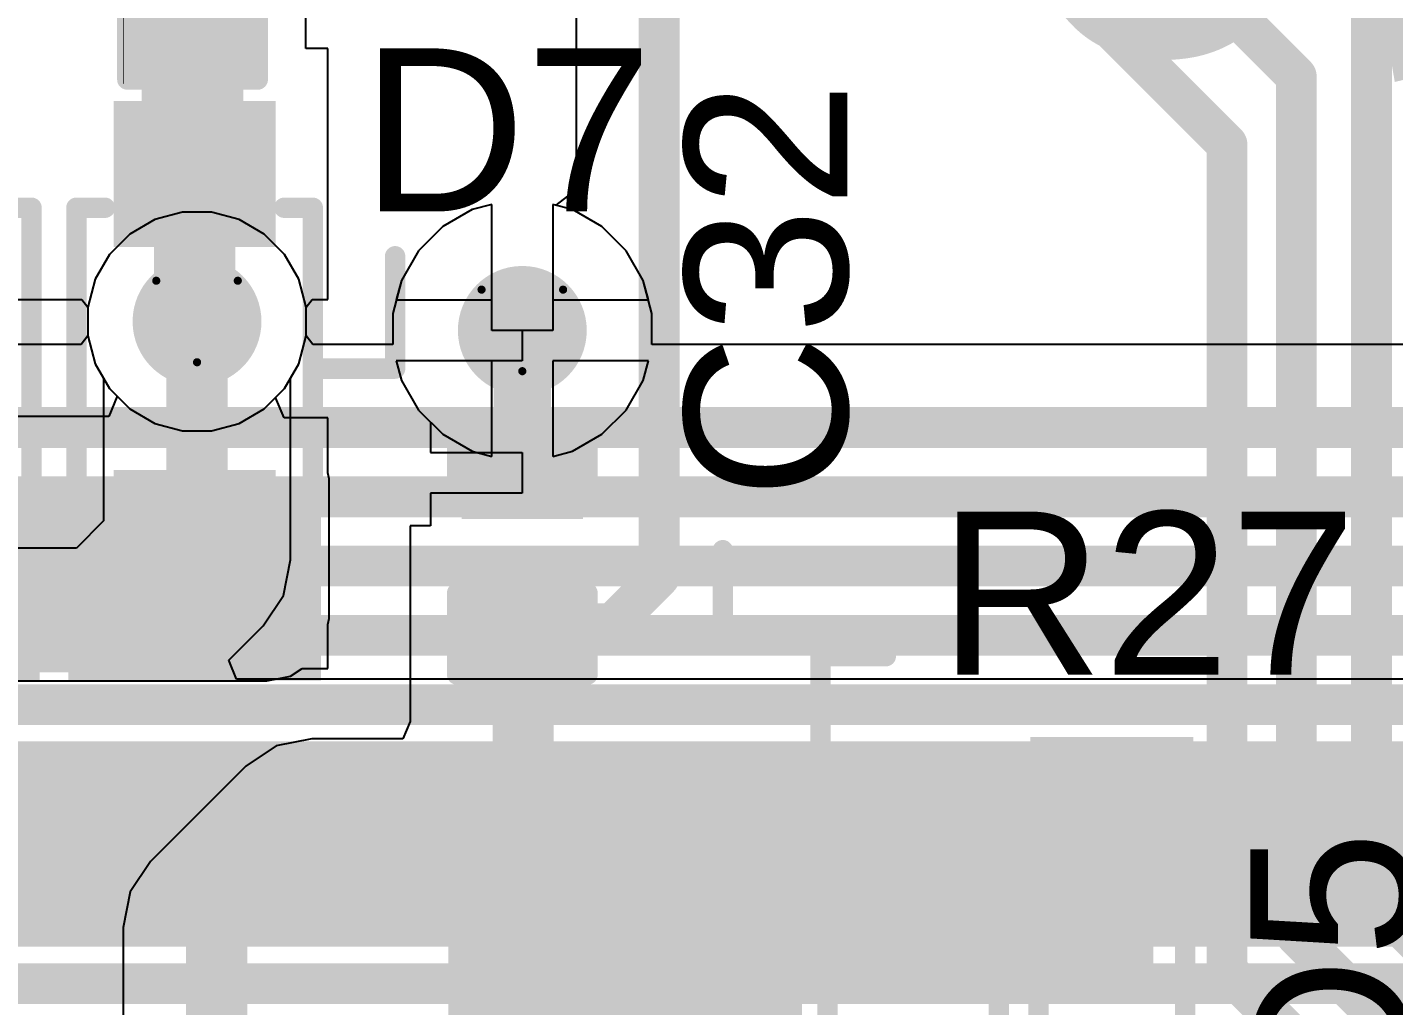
# Model space of a CAD drawing. Header units: inches. Extents: x -21 to 276, y -5 to 220.
# Drawn here: x 42.23 to 50.75, y 46.56 to 52.66 of the extents above; entities that cross this region are included whole.
import ezdxf

# ---------------------------------------------------------------- set-up
doc = ezdxf.new("R2010")
doc.units = ezdxf.units.IN
for name, color, linetype in [('Bottom Layer', 5, 'Continuous'), ('Bottom Solder', 6, 'Continuous'), ('Drill Drawing', 1, 'Continuous'), ('Ground', 16, 'Continuous'), ('Power + Signal', 76, 'Continuous'), ('Top Layer', 1, 'Continuous'), ('Top Overlay', 2, 'Continuous'), ('Top Paste', 8, 'Continuous'), ('Top Solder', 216, 'Continuous'), ('Via Holes', 16, 'Continuous')]:
    doc.layers.add(name, color=color, linetype=linetype)
doc.styles.add('Arial', font='', dxfattribs={"height": 0.2})
doc.styles.add('Arial_Bold', font='', dxfattribs={"height": 0.2})
doc.styles.get('Arial').set_extended_font_data('Arial')
doc.styles.get('Arial_Bold').set_extended_font_data('Arial', bold=True)

# ---------------------------------------------------------------- blocks, each defined once
blk = doc.blocks.new('SSOP_20_208____1')
at = {"layer": 'Top Layer'}
for points in [[(2.491, 3.135), (4.491, 3.135), (4.491, 2.715), (2.491, 2.715)], [(2.491, 2.485), (4.491, 2.485), (4.491, 2.065), (2.491, 2.065)]]:
    blk.add_hatch(color=1, dxfattribs=at).paths.add_polyline_path(points)
at = {"layer": 'Top Paste'}
for points in [[(2.491, 3.135), (4.491, 3.135), (4.491, 2.715), (2.491, 2.715)], [(2.491, 2.485), (4.491, 2.485), (4.491, 2.065), (2.491, 2.065)]]:
    blk.add_hatch(color=8, dxfattribs=at).paths.add_polyline_path(points)
at = {"layer": 'Top Solder'}
for points in [[(2.3894, 3.2366), (4.5926, 3.2366), (4.5926, 2.6134), (2.3894, 2.6134)], [(2.3894, 2.5866), (4.5926, 2.5866), (4.5926, 1.9634), (2.3894, 1.9634)], [(2.3894, 1.9366), (4.5926, 1.9366), (4.5926, 1.3134), (2.3894, 1.3134)]]:
    blk.add_hatch(color=216, dxfattribs=at).paths.add_polyline_path(points)
at = {"layer": 'Top Overlay'}
blk.add_lwpolyline([(-2.54, 3.683, 0.127, 0.127, 0), (2.5654, 3.683, 0.127, 0.127, 0)], format="xyseb", dxfattribs=at)
blk.add_lwpolyline([(2.5337, 3.683, 0.0635, 0.0635, 1), (2.5972, 3.683, 0.0635, 0.0635, 1)], format="xyseb", close=True, dxfattribs=at)
blk = doc.blocks.new('R___0402_103')
at = {"layer": 'Top Layer'}
for points in [[(-0.6985, -0.3175), (-0.6985, 0.3175), (-0.2413, 0.3175), (-0.2413, -0.3175)], [(0.2413, -0.3175), (0.2413, 0.3175), (0.6985, 0.3175), (0.6985, -0.3175)]]:
    blk.add_hatch(color=1, dxfattribs=at).paths.add_polyline_path(points)
at = {"layer": 'Top Paste'}
for points in [[(-0.6985, -0.3175), (-0.6985, 0.3175), (-0.2413, 0.3175), (-0.2413, -0.3175)], [(0.2413, -0.3175), (0.2413, 0.3175), (0.6985, 0.3175), (0.6985, -0.3175)]]:
    blk.add_hatch(color=8, dxfattribs=at).paths.add_polyline_path(points)
at = {"layer": 'Top Solder'}
for points in [[(-0.7535, -0.3725), (-0.7535, 0.3725), (-0.1863, 0.3725), (-0.1863, -0.3725)], [(0.1863, -0.3725), (0.1863, 0.3725), (0.7535, 0.3725), (0.7535, -0.3725)]]:
    blk.add_hatch(color=216, dxfattribs=at).paths.add_polyline_path(points)
at = {"layer": 'Top Overlay'}
for points in [[(-0.7874, -0.4064, 0.127, 0.127, 0), (-0.7874, 0.4064, 0.127, 0.127, 0)], [(0.7874, 0.4064, 0.127, 0.127, 0), (-0.7874, 0.4064, 0.127, 0.127, 0)], [(0.7874, -0.4064, 0.127, 0.127, 0), (0.7874, 0.4064, 0.127, 0.127, 0)], [(0.7874, -0.4064, 0.127, 0.127, 0), (-0.7874, -0.4064, 0.127, 0.127, 0)], [(0.8128, -0.4318, 0.00323, 0.00323, 0), (-0.8128, -0.4318, 0.00323, 0.00323, 0)]]:
    blk.add_lwpolyline(points, format="xyseb", dxfattribs=at)
for points in [[(-0.8191, 0.4064, 0.0635, 0.0635, 1), (-0.7556, 0.4064, 0.0635, 0.0635, 1)], [(-0.8191, 0.4064, 0.0635, 0.0635, 1), (-0.7556, 0.4064, 0.0635, 0.0635, 1)], [(0.7556, 0.4064, 0.0635, 0.0635, 1), (0.8191, 0.4064, 0.0635, 0.0635, 1)], [(0.7556, 0.4064, 0.0635, 0.0635, 1), (0.8191, 0.4064, 0.0635, 0.0635, 1)], [(-0.8191, -0.4064, 0.0635, 0.0635, 1), (-0.7556, -0.4064, 0.0635, 0.0635, 1)], [(-0.8191, -0.4064, 0.0635, 0.0635, 1), (-0.7556, -0.4064, 0.0635, 0.0635, 1)], [(0.7556, -0.4064, 0.0635, 0.0635, 1), (0.8191, -0.4064, 0.0635, 0.0635, 1)], [(0.7556, -0.4064, 0.0635, 0.0635, 1), (0.8191, -0.4064, 0.0635, 0.0635, 1)], [(-0.8136, -0.4318, 0.00161, 0.00161, 1), (-0.812, -0.4318, 0.00161, 0.00161, 1)], [(0.812, -0.4318, 0.00161, 0.00161, 1), (0.8136, -0.4318, 0.00161, 0.00161, 1)]]:
    blk.add_lwpolyline(points, format="xyseb", close=True, dxfattribs=at)
blk = doc.blocks.new('R___0603_108')
at = {"layer": 'Top Layer'}
for points in [[(-0.381, 0.4445), (-0.381, -0.4445), (-1.143, -0.4445), (-1.143, 0.4445)], [(1.143, 0.4445), (1.143, -0.4445), (0.381, -0.4445), (0.381, 0.4445)]]:
    blk.add_hatch(color=1, dxfattribs=at).paths.add_polyline_path(points)
at = {"layer": 'Top Paste'}
for points in [[(-0.381, 0.4445), (-0.381, -0.4445), (-1.143, -0.4445), (-1.143, 0.4445)], [(1.143, 0.4445), (1.143, -0.4445), (0.381, -0.4445), (0.381, 0.4445)]]:
    blk.add_hatch(color=8, dxfattribs=at).paths.add_polyline_path(points)
at = {"layer": 'Top Solder'}
for points in [[(-0.2794, 0.5461), (-0.2794, -0.5461), (-1.2446, -0.5461), (-1.2446, 0.5461)], [(1.2446, 0.5461), (1.2446, -0.5461), (0.2794, -0.5461), (0.2794, 0.5461)]]:
    blk.add_hatch(color=216, dxfattribs=at).paths.add_polyline_path(points)
at = {"layer": 'Top Overlay'}
for points in [[(-1.2192, 0.5334, 0.127, 0.127, 0), (1.2192, 0.5334, 0.127, 0.127, 0)], [(-1.2192, 0.5334, 0.127, 0.127, 0), (-1.2192, -0.5334, 0.127, 0.127, 0)], [(1.2192, 0.5334, 0.127, 0.127, 0), (1.2192, -0.5334, 0.127, 0.127, 0)], [(-1.2192, -0.5334, 0.127, 0.127, 0), (1.2192, -0.5334, 0.127, 0.127, 0)]]:
    blk.add_lwpolyline(points, format="xyseb", dxfattribs=at)
for points in [[(-1.25095, 0.5334, 0.0635, 0.0635, 1), (-1.18745, 0.5334, 0.0635, 0.0635, 1)], [(-1.25095, 0.5334, 0.0635, 0.0635, 1), (-1.18745, 0.5334, 0.0635, 0.0635, 1)], [(1.18745, 0.5334, 0.0635, 0.0635, 1), (1.25095, 0.5334, 0.0635, 0.0635, 1)], [(1.18745, 0.5334, 0.0635, 0.0635, 1), (1.25095, 0.5334, 0.0635, 0.0635, 1)], [(-1.25095, -0.5334, 0.0635, 0.0635, 1), (-1.18745, -0.5334, 0.0635, 0.0635, 1)], [(-1.25095, -0.5334, 0.0635, 0.0635, 1), (-1.18745, -0.5334, 0.0635, 0.0635, 1)], [(1.18745, -0.5334, 0.0635, 0.0635, 1), (1.25095, -0.5334, 0.0635, 0.0635, 1)], [(1.18745, -0.5334, 0.0635, 0.0635, 1), (1.25095, -0.5334, 0.0635, 0.0635, 1)]]:
    blk.add_lwpolyline(points, format="xyseb", close=True, dxfattribs=at)
blk = doc.blocks.new('SOD_323_150')
at = {"layer": 'Top Layer'}
for points in [[(-0.75, -0.45), (-1.55, -0.45), (-1.55, 0.45), (-0.75, 0.45)], [(1.55, -0.45), (0.75, -0.45), (0.75, 0.45), (1.55, 0.45)]]:
    blk.add_hatch(color=1, dxfattribs=at).paths.add_polyline_path(points)
at = {"layer": 'Top Overlay'}
for points in [[(-2.0066, 0.4826), (-0.9144, 0.4826), (-0.9144, 0.7874), (-2.0066, 0.7874)], [(-2.0066, -0.508), (-1.5748, -0.508), (-1.5748, 0.508), (-2.0066, 0.508)], [(-2.0066, -0.7874), (-0.9144, -0.7874), (-0.9144, -0.4826), (-2.0066, -0.4826)]]:
    blk.add_hatch(color=2, dxfattribs=at).paths.add_polyline_path(points)
at = {"layer": 'Top Paste'}
for points in [[(-0.75, -0.45), (-1.55, -0.45), (-1.55, 0.45), (-0.75, 0.45)], [(1.55, -0.45), (0.75, -0.45), (0.75, 0.45), (1.55, 0.45)]]:
    blk.add_hatch(color=8, dxfattribs=at).paths.add_polyline_path(points)
at = {"layer": 'Top Solder'}
for points in [[(-0.695, -0.505), (-1.605, -0.505), (-1.605, 0.505), (-0.695, 0.505)], [(1.605, -0.505), (0.695, -0.505), (0.695, 0.505), (1.605, 0.505)]]:
    blk.add_hatch(color=216, dxfattribs=at).paths.add_polyline_path(points)
at = {"layer": 'Top Overlay'}
for points in [[(-0.9144, 0.7366, 0.127, 0.127, 0), (0.9398, 0.7366, 0.127, 0.127, 0)], [(0.9398, 0.7366, 0.127, 0.127, 0), (0.9398, 0.5588, 0.127, 0.127, 0)], [(0.9398, -0.5588, 0.127, 0.127, 0), (0.9398, -0.7366, 0.127, 0.127, 0)], [(-0.9144, -0.7366, 0.127, 0.127, 0), (0.9398, -0.7366, 0.127, 0.127, 0)]]:
    blk.add_lwpolyline(points, format="xyseb", dxfattribs=at)
for points in [[(-0.9461, 0.7366, 0.0635, 0.0635, 1), (-0.8827, 0.7366, 0.0635, 0.0635, 1)], [(0.908, 0.7366, 0.0635, 0.0635, 1), (0.9715, 0.7366, 0.0635, 0.0635, 1)], [(0.908, 0.7366, 0.0635, 0.0635, 1), (0.9715, 0.7366, 0.0635, 0.0635, 1)], [(0.908, 0.5588, 0.0635, 0.0635, 1), (0.9715, 0.5588, 0.0635, 0.0635, 1)], [(0.908, -0.5588, 0.0635, 0.0635, 1), (0.9715, -0.5588, 0.0635, 0.0635, 1)], [(-0.9461, -0.7366, 0.0635, 0.0635, 1), (-0.8827, -0.7366, 0.0635, 0.0635, 1)], [(0.908, -0.7366, 0.0635, 0.0635, 1), (0.9715, -0.7366, 0.0635, 0.0635, 1)], [(0.908, -0.7366, 0.0635, 0.0635, 1), (0.9715, -0.7366, 0.0635, 0.0635, 1)]]:
    blk.add_lwpolyline(points, format="xyseb", close=True, dxfattribs=at)
blk = doc.blocks.new('SOD_323_151')
at = {"layer": 'Top Layer'}
for points in [[(-0.75, -0.45), (-1.55, -0.45), (-1.55, 0.45), (-0.75, 0.45)], [(1.55, -0.45), (0.75, -0.45), (0.75, 0.45), (1.55, 0.45)]]:
    blk.add_hatch(color=1, dxfattribs=at).paths.add_polyline_path(points)
at = {"layer": 'Top Overlay'}
for points in [[(-2.0066, 0.4826), (-0.9144, 0.4826), (-0.9144, 0.7874), (-2.0066, 0.7874)], [(-2.0066, -0.508), (-1.5748, -0.508), (-1.5748, 0.508), (-2.0066, 0.508)], [(-2.0066, -0.7874), (-0.9144, -0.7874), (-0.9144, -0.4826), (-2.0066, -0.4826)]]:
    blk.add_hatch(color=2, dxfattribs=at).paths.add_polyline_path(points)
at = {"layer": 'Top Paste'}
for points in [[(-0.75, -0.45), (-1.55, -0.45), (-1.55, 0.45), (-0.75, 0.45)], [(1.55, -0.45), (0.75, -0.45), (0.75, 0.45), (1.55, 0.45)]]:
    blk.add_hatch(color=8, dxfattribs=at).paths.add_polyline_path(points)
at = {"layer": 'Top Solder'}
for points in [[(-0.695, -0.505), (-1.605, -0.505), (-1.605, 0.505), (-0.695, 0.505)], [(1.605, -0.505), (0.695, -0.505), (0.695, 0.505), (1.605, 0.505)]]:
    blk.add_hatch(color=216, dxfattribs=at).paths.add_polyline_path(points)
at = {"layer": 'Top Overlay'}
for points in [[(-0.9144, 0.7366, 0.127, 0.127, 0), (0.9398, 0.7366, 0.127, 0.127, 0)], [(0.9398, 0.7366, 0.127, 0.127, 0), (0.9398, 0.5588, 0.127, 0.127, 0)], [(0.9398, -0.5588, 0.127, 0.127, 0), (0.9398, -0.7366, 0.127, 0.127, 0)], [(-0.9144, -0.7366, 0.127, 0.127, 0), (0.9398, -0.7366, 0.127, 0.127, 0)]]:
    blk.add_lwpolyline(points, format="xyseb", dxfattribs=at)
for points in [[(-0.9461, 0.7366, 0.0635, 0.0635, 1), (-0.8827, 0.7366, 0.0635, 0.0635, 1)], [(0.908, 0.7366, 0.0635, 0.0635, 1), (0.9715, 0.7366, 0.0635, 0.0635, 1)], [(0.908, 0.7366, 0.0635, 0.0635, 1), (0.9715, 0.7366, 0.0635, 0.0635, 1)], [(0.908, 0.5588, 0.0635, 0.0635, 1), (0.9715, 0.5588, 0.0635, 0.0635, 1)], [(0.908, -0.5588, 0.0635, 0.0635, 1), (0.9715, -0.5588, 0.0635, 0.0635, 1)], [(-0.9461, -0.7366, 0.0635, 0.0635, 1), (-0.8827, -0.7366, 0.0635, 0.0635, 1)], [(0.908, -0.7366, 0.0635, 0.0635, 1), (0.9715, -0.7366, 0.0635, 0.0635, 1)], [(0.908, -0.7366, 0.0635, 0.0635, 1), (0.9715, -0.7366, 0.0635, 0.0635, 1)]]:
    blk.add_lwpolyline(points, format="xyseb", close=True, dxfattribs=at)
blk = doc.blocks.new('SOD_523F_152')
at = {"layer": 'Top Layer'}
for points in [[(-1.4, 0.26), (-0.6, 0.26), (-0.6, -0.26), (-1.4, -0.26)], [(0.6, 0.26), (1.4, 0.26), (1.4, -0.26), (0.6, -0.26)]]:
    blk.add_hatch(color=1, dxfattribs=at).paths.add_polyline_path(points)
at = {"layer": 'Top Overlay'}
for points in [[(0.7376, 0.3303), (1.779, 0.3303), (1.779, 0.5081), (0.7376, 0.5081)], [(1.4996, -0.3809), (1.779, -0.3809), (1.779, 0.3557), (1.4996, 0.3557)], [(0.7376, -0.5079), (1.779, -0.5079), (1.779, -0.3301), (0.7376, -0.3301)]]:
    blk.add_hatch(color=2, dxfattribs=at).paths.add_polyline_path(points)
at = {"layer": 'Top Paste'}
for points in [[(-1.4, 0.26), (-0.6, 0.26), (-0.6, -0.26), (-1.4, -0.26)], [(0.6, 0.26), (1.4, 0.26), (1.4, -0.26), (0.6, -0.26)]]:
    blk.add_hatch(color=8, dxfattribs=at).paths.add_polyline_path(points)
at = {"layer": 'Top Solder'}
for points in [[(-1.5016, 0.3616), (-0.4984, 0.3616), (-0.4984, -0.3616), (-1.5016, -0.3616)], [(0.4984, 0.3616), (1.5016, 0.3616), (1.5016, -0.3616), (0.4984, -0.3616)]]:
    blk.add_hatch(color=216, dxfattribs=at).paths.add_polyline_path(points)
at = {"layer": 'Top Overlay'}
for points in [[(-0.635, 0.461, 0.127, 0.127, 0), (-0.635, 0.381, 0.127, 0.127, 0)], [(-0.635, 0.4572, 0.127, 0.127, 0), (0.7366, 0.4572, 0.127, 0.127, 0)], [(-0.635, -0.3772, 0.127, 0.127, 0), (-0.635, -0.4572, 0.127, 0.127, 0)], [(-0.635, -0.4572, 0.127, 0.127, 0), (0.7366, -0.4572, 0.127, 0.127, 0)]]:
    blk.add_lwpolyline(points, format="xyseb", dxfattribs=at)
for points in [[(-0.6667, 0.461, 0.0635, 0.0635, 1), (-0.6032, 0.461, 0.0635, 0.0635, 1)], [(-0.6667, 0.4572, 0.0635, 0.0635, 1), (-0.6032, 0.4572, 0.0635, 0.0635, 1)], [(0.7048, 0.4572, 0.0635, 0.0635, 1), (0.7683, 0.4572, 0.0635, 0.0635, 1)], [(-0.6667, 0.381, 0.0635, 0.0635, 1), (-0.6032, 0.381, 0.0635, 0.0635, 1)], [(-0.6667, -0.3772, 0.0635, 0.0635, 1), (-0.6032, -0.3772, 0.0635, 0.0635, 1)], [(-0.6667, -0.4572, 0.0635, 0.0635, 1), (-0.6032, -0.4572, 0.0635, 0.0635, 1)], [(-0.6667, -0.4572, 0.0635, 0.0635, 1), (-0.6032, -0.4572, 0.0635, 0.0635, 1)], [(0.7048, -0.4572, 0.0635, 0.0635, 1), (0.7683, -0.4572, 0.0635, 0.0635, 1)]]:
    blk.add_lwpolyline(points, format="xyseb", close=True, dxfattribs=at)
blk = doc.blocks.new('C___0402_166')
at = {"layer": 'Top Layer'}
for points in [[(-0.6985, -0.3175), (-0.6985, 0.3175), (-0.2413, 0.3175), (-0.2413, -0.3175)], [(0.2413, -0.3175), (0.2413, 0.3175), (0.6985, 0.3175), (0.6985, -0.3175)]]:
    blk.add_hatch(color=1, dxfattribs=at).paths.add_polyline_path(points)
at = {"layer": 'Top Paste'}
for points in [[(-0.6985, -0.3175), (-0.6985, 0.3175), (-0.2413, 0.3175), (-0.2413, -0.3175)], [(0.2413, -0.3175), (0.2413, 0.3175), (0.6985, 0.3175), (0.6985, -0.3175)]]:
    blk.add_hatch(color=8, dxfattribs=at).paths.add_polyline_path(points)
at = {"layer": 'Top Solder'}
for points in [[(-0.7585, -0.3775), (-0.7585, 0.3775), (-0.1813, 0.3775), (-0.1813, -0.3775)], [(0.1813, -0.3775), (0.1813, 0.3775), (0.7585, 0.3775), (0.7585, -0.3775)]]:
    blk.add_hatch(color=216, dxfattribs=at).paths.add_polyline_path(points)
at = {"layer": 'Top Overlay'}
for points in [[(-0.2794, 0.4064, 0.127, 0.127, 0), (-0.7874, 0.4064, 0.127, 0.127, 0)], [(-0.7874, -0.4064, 0.127, 0.127, 0), (-0.7874, 0.4064, 0.127, 0.127, 0)], [(0.7874, 0.4064, 0.127, 0.127, 0), (0.2794, 0.4064, 0.127, 0.127, 0)], [(0.7874, -0.4064, 0.127, 0.127, 0), (0.7874, 0.4064, 0.127, 0.127, 0)], [(-0.2794, -0.4064, 0.127, 0.127, 0), (-0.7874, -0.4064, 0.127, 0.127, 0)], [(0.7874, -0.4064, 0.127, 0.127, 0), (0.2794, -0.4064, 0.127, 0.127, 0)]]:
    blk.add_lwpolyline(points, format="xyseb", dxfattribs=at)
for points in [[(-0.8191, 0.4064, 0.0635, 0.0635, 1), (-0.7556, 0.4064, 0.0635, 0.0635, 1)], [(-0.8191, 0.4064, 0.0635, 0.0635, 1), (-0.7556, 0.4064, 0.0635, 0.0635, 1)], [(-0.3111, 0.4064, 0.0635, 0.0635, 1), (-0.2477, 0.4064, 0.0635, 0.0635, 1)], [(0.2477, 0.4064, 0.0635, 0.0635, 1), (0.3111, 0.4064, 0.0635, 0.0635, 1)], [(0.7556, 0.4064, 0.0635, 0.0635, 1), (0.8191, 0.4064, 0.0635, 0.0635, 1)], [(0.7556, 0.4064, 0.0635, 0.0635, 1), (0.8191, 0.4064, 0.0635, 0.0635, 1)], [(-0.8191, -0.4064, 0.0635, 0.0635, 1), (-0.7556, -0.4064, 0.0635, 0.0635, 1)], [(-0.8191, -0.4064, 0.0635, 0.0635, 1), (-0.7556, -0.4064, 0.0635, 0.0635, 1)], [(-0.3111, -0.4064, 0.0635, 0.0635, 1), (-0.2477, -0.4064, 0.0635, 0.0635, 1)], [(0.2477, -0.4064, 0.0635, 0.0635, 1), (0.3111, -0.4064, 0.0635, 0.0635, 1)], [(0.7556, -0.4064, 0.0635, 0.0635, 1), (0.8191, -0.4064, 0.0635, 0.0635, 1)], [(0.7556, -0.4064, 0.0635, 0.0635, 1), (0.8191, -0.4064, 0.0635, 0.0635, 1)]]:
    blk.add_lwpolyline(points, format="xyseb", close=True, dxfattribs=at)

msp = doc.modelspace()

# ---------------------------------------------------------------- hatches: boundary and pattern name
at = {"layer": 'Bottom Layer'}
h = msp.add_hatch(color=5, dxfattribs=at)
edge = h.paths.add_edge_path()
edge.add_arc((43.2918, 50.8254), 0.3, 0, 360)
h = msp.add_hatch(color=5, dxfattribs=at)
edge = h.paths.add_edge_path()
edge.add_arc((45.319, 50.7698), 0.3, 0, 360)
msp.add_hatch(color=5, dxfattribs=at).paths.add_polyline_path([(27.6591, 46.9294), (58.6921, 46.9294), (58.6921, 48.2092), (27.6591, 48.2092)])
at = {"layer": 'Bottom Solder'}
h = msp.add_hatch(color=6, dxfattribs=at)
edge = h.paths.add_edge_path()
edge.add_arc((43.2918, 50.8254), 0.4016, 0, 360)
h = msp.add_hatch(color=6, dxfattribs=at)
edge = h.paths.add_edge_path()
edge.add_arc((45.319, 50.7698), 0.4016, 0, 360)
at = {"layer": 'Ground'}
h = msp.add_hatch(color=16, dxfattribs=at)
edge = h.paths.add_edge_path()
edge.add_arc((43.2918, 50.8254), 0.3, 0, 360)
h = msp.add_hatch(color=16, dxfattribs=at)
edge = h.paths.add_edge_path()
edge.add_arc((45.319, 50.7698), 0.3, 0, 360)
at = {"layer": 'Power + Signal'}
h = msp.add_hatch(color=76, dxfattribs=at)
edge = h.paths.add_edge_path()
edge.add_arc((43.2918, 50.8254), 0.3, 0, 360)
h = msp.add_hatch(color=76, dxfattribs=at)
edge = h.paths.add_edge_path()
edge.add_arc((45.319, 50.7698), 0.3, 0, 360)
at = {"layer": 'Top Layer'}
for points in [[(42.9463, 51.3443), (43.5813, 51.3443), (43.5813, 52.8789), (42.9463, 52.8789)], [(41.074, 48.9744), (43.7266, 48.9744), (43.7266, 49.8443), (41.074, 49.8443)], [(47.31, 46.7832), (49.2523, 46.7832), (49.2523, 47.8568), (47.31, 47.8568)], [(44.96, 46.8153), (49.2523, 46.8153), (49.2523, 47.1742), (44.96, 47.1742)]]:
    msp.add_hatch(color=1, dxfattribs=at).paths.add_polyline_path(points)
h = msp.add_hatch(color=1, dxfattribs=at)
edge = h.paths.add_edge_path()
edge.add_arc((43.2918, 50.8254), 0.3, 0, 360)
h = msp.add_hatch(color=1, dxfattribs=at)
edge = h.paths.add_edge_path()
edge.add_arc((45.319, 50.7698), 0.3, 0, 360)
at = {"layer": 'Top Solder'}
h = msp.add_hatch(color=216, dxfattribs=at)
edge = h.paths.add_edge_path()
edge.add_arc((43.2918, 50.8254), 0.4016, 0, 360)
h = msp.add_hatch(color=216, dxfattribs=at)
edge = h.paths.add_edge_path()
edge.add_arc((45.319, 50.7698), 0.4016, 0, 360)
at = {"layer": 'Via Holes'}
h = msp.add_hatch(color=7, dxfattribs=at)
edge = h.paths.add_edge_path()
edge.add_arc((43.2918, 50.8254), 0.15, 0, 360)
h = msp.add_hatch(color=7, dxfattribs=at)
edge = h.paths.add_edge_path()
edge.add_arc((45.319, 50.7698), 0.15, 0, 360)

# ---------------------------------------------------------------- linework, layer by layer
at = {"layer": 'Bottom Layer'}
for p, q in [((45.0071, 51.5227), (44.8228, 51.4164)), ((45.1285, 51.5553), (45.0071, 51.5227)), ((45.1285, 50.9603), (45.1285, 51.5553)), ((45.6308, 51.5227), (45.5095, 51.5553)), ((45.5095, 51.5553), (45.5095, 50.9603)), ((45.8151, 51.4164), (45.6308, 51.5227)), ((43.0289, 51.46), (42.8736, 51.3703)), ((43.2021, 51.5064), (43.0289, 51.46)), ((43.3814, 51.5064), (43.2021, 51.5064)), ((43.5546, 51.46), (43.3814, 51.5064)), ((43.7099, 51.3703), (43.5546, 51.46)), ((42.8736, 51.3703), (42.7468, 51.2435)), ((43.8367, 51.2435), (43.7099, 51.3703)), ((44.8228, 51.4164), (44.6724, 51.2659)), ((45.9655, 51.2659), (45.8151, 51.4164)), ((44.6724, 51.2659), (44.566, 51.0817)), ((46.0719, 51.0817), (45.9655, 51.2659)), ((42.7468, 51.2435), (42.6572, 51.0883)), ((43.9264, 51.0883), (43.8367, 51.2435)), ((42.6572, 51.0883), (42.6108, 50.9151)), ((43.9728, 50.9151), (43.9264, 51.0883)), ((44.566, 51.0817), (44.5335, 50.9603)), ((46.1044, 50.9603), (46.0719, 51.0817)), ((44.5335, 50.9603), (45.1285, 50.9603)), ((45.5095, 50.9603), (46.1044, 50.9603)), ((42.6108, 50.9151), (42.6108, 50.7357)), ((43.9728, 50.7357), (43.9728, 50.9151)), ((42.6108, 50.7357), (42.6572, 50.5625)), ((43.9264, 50.5625), (43.9728, 50.7357)), ((45.1285, 50.5793), (44.5335, 50.5793)), ((44.5335, 50.5793), (44.566, 50.4579)), ((45.1285, 49.9843), (45.1285, 50.5793)), ((46.1044, 50.5793), (45.5095, 50.5793)), ((45.5095, 50.5793), (45.5095, 49.9843)), ((46.0719, 50.4579), (46.1044, 50.5793)), ((42.6572, 50.5625), (42.7091, 50.4727)), ((43.8745, 50.4727), (43.9264, 50.5625)), ((42.7091, 50.4727), (42.7091, 49.5828)), ((43.8745, 49.3414), (43.8745, 50.4727)), ((44.566, 50.4579), (44.6724, 50.2737)), ((45.9655, 50.2737), (46.0719, 50.4579)), ((44.6724, 50.2737), (44.8228, 50.1232)), ((45.8151, 50.1232), (45.9655, 50.2737)), ((44.8228, 50.1232), (45.0071, 50.0169)), ((45.6308, 50.0169), (45.8151, 50.1232)), ((45.0071, 50.0169), (45.1285, 49.9843)), ((45.5095, 49.9843), (45.6308, 50.0169)), ((42.7091, 49.5828), (42.5397, 49.4134)), ((42.5397, 49.4134), (35.1919, 49.4134)), ((43.8301, 49.1184), (43.8745, 49.3414)), ((43.7038, 48.9294), (43.8301, 49.1184)), ((43.4894, 48.715), (43.7038, 48.9294)), ((43.538, 48.5977), (43.4894, 48.715)), ((57.7013, 48.5977), (43.538, 48.5977))]:
    msp.add_line(p, q, dxfattribs=at)
for points in [[(43.2918, 49.3414, 0.381, 0.381, 0), (43.2918, 50.8254, 0.381, 0.381, 0)], [(42.7811, 48.8307, 0.381, 0.381, 0), (43.2918, 49.3414, 0.381, 0.381, 0)], [(34.8115, 48.8307, 0.381, 0.381, 0), (42.7811, 48.8307, 0.381, 0.381, 0)]]:
    msp.add_lwpolyline(points, format="xyseb", dxfattribs=at)
for points in [[(43.1965, 50.8254, 0.1905, 0.1905, 1), (43.387, 50.8254, 0.1905, 0.1905, 1)], [(43.1965, 49.3414, 0.1905, 0.1905, 1), (43.387, 49.3414, 0.1905, 0.1905, 1)], [(43.1965, 49.3414, 0.1905, 0.1905, 1), (43.387, 49.3414, 0.1905, 0.1905, 1)], [(42.6858, 48.8307, 0.1905, 0.1905, 1), (42.8763, 48.8307, 0.1905, 0.1905, 1)], [(42.6858, 48.8307, 0.1905, 0.1905, 1), (42.8763, 48.8307, 0.1905, 0.1905, 1)]]:
    msp.add_lwpolyline(points, format="xyseb", close=True, dxfattribs=at)
at = {"layer": 'Drill Drawing'}
for points in [[(43.0378, 51.0794, 0.0508, 0.0508, 0), (43.5458, 51.0794, 0.0508, 0.0508, 0)], [(43.0378, 51.0794, 0.0508, 0.0508, 0), (43.2918, 50.5714, 0.0508, 0.0508, 0)], [(43.2918, 50.5714, 0.0508, 0.0508, 0), (43.5458, 51.0794, 0.0508, 0.0508, 0)], [(45.065, 51.0238, 0.0508, 0.0508, 0), (45.573, 51.0238, 0.0508, 0.0508, 0)], [(45.065, 51.0238, 0.0508, 0.0508, 0), (45.319, 50.5158, 0.0508, 0.0508, 0)], [(45.319, 50.5158, 0.0508, 0.0508, 0), (45.573, 51.0238, 0.0508, 0.0508, 0)]]:
    msp.add_lwpolyline(points, format="xyseb", dxfattribs=at)
for points in [[(43.0251, 51.0794, 0.0254, 0.0254, 1), (43.0505, 51.0794, 0.0254, 0.0254, 1)], [(43.0251, 51.0794, 0.0254, 0.0254, 1), (43.0505, 51.0794, 0.0254, 0.0254, 1)], [(43.5331, 51.0794, 0.0254, 0.0254, 1), (43.5585, 51.0794, 0.0254, 0.0254, 1)], [(43.5331, 51.0794, 0.0254, 0.0254, 1), (43.5585, 51.0794, 0.0254, 0.0254, 1)], [(45.0523, 51.0238, 0.0254, 0.0254, 1), (45.0777, 51.0238, 0.0254, 0.0254, 1)], [(45.0523, 51.0238, 0.0254, 0.0254, 1), (45.0777, 51.0238, 0.0254, 0.0254, 1)], [(45.5603, 51.0238, 0.0254, 0.0254, 1), (45.5857, 51.0238, 0.0254, 0.0254, 1)], [(45.5603, 51.0238, 0.0254, 0.0254, 1), (45.5857, 51.0238, 0.0254, 0.0254, 1)], [(43.2791, 50.5714, 0.0254, 0.0254, 1), (43.3045, 50.5714, 0.0254, 0.0254, 1)], [(43.2791, 50.5714, 0.0254, 0.0254, 1), (43.3045, 50.5714, 0.0254, 0.0254, 1)], [(45.3063, 50.5158, 0.0254, 0.0254, 1), (45.3317, 50.5158, 0.0254, 0.0254, 1)], [(45.3063, 50.5158, 0.0254, 0.0254, 1), (45.3317, 50.5158, 0.0254, 0.0254, 1)]]:
    msp.add_lwpolyline(points, format="xyseb", close=True, dxfattribs=at)
at = {"layer": 'Ground'}
for p, q in [((45.0071, 51.5227), (44.8228, 51.4164)), ((45.1285, 51.5553), (45.0071, 51.5227)), ((45.1285, 50.9603), (45.1285, 51.5553)), ((45.6308, 51.5227), (45.5095, 51.5553)), ((45.5095, 51.5553), (45.5095, 50.9603)), ((45.8151, 51.4164), (45.6308, 51.5227)), ((43.0289, 51.46), (42.8736, 51.3703)), ((43.2021, 51.5064), (43.0289, 51.46)), ((43.3814, 51.5064), (43.2021, 51.5064)), ((43.5546, 51.46), (43.3814, 51.5064)), ((43.7099, 51.3703), (43.5546, 51.46)), ((42.8736, 51.3703), (42.7468, 51.2435)), ((43.8367, 51.2435), (43.7099, 51.3703)), ((44.8228, 51.4164), (44.6724, 51.2659)), ((45.9655, 51.2659), (45.8151, 51.4164)), ((44.6724, 51.2659), (44.566, 51.0817)), ((46.0719, 51.0817), (45.9655, 51.2659)), ((42.7468, 51.2435), (42.6572, 51.0883)), ((43.9264, 51.0883), (43.8367, 51.2435)), ((42.6572, 51.0883), (42.6108, 50.9151)), ((43.9728, 50.9151), (43.9264, 51.0883)), ((44.566, 51.0817), (44.5335, 50.9603)), ((46.1044, 50.9603), (46.0719, 51.0817)), ((44.5335, 50.9603), (45.1285, 50.9603)), ((45.5095, 50.9603), (46.1044, 50.9603)), ((42.6108, 50.9151), (42.6108, 50.7357)), ((43.9728, 50.7357), (43.9728, 50.9151)), ((42.6108, 50.7357), (42.6572, 50.5625)), ((43.9264, 50.5625), (43.9728, 50.7357)), ((45.1285, 50.5793), (44.5335, 50.5793)), ((44.5335, 50.5793), (44.566, 50.4579)), ((45.1285, 49.9843), (45.1285, 50.5793)), ((46.1044, 50.5793), (45.5095, 50.5793)), ((45.5095, 50.5793), (45.5095, 49.9843)), ((46.0719, 50.4579), (46.1044, 50.5793)), ((42.6572, 50.5625), (42.7468, 50.4073)), ((43.8367, 50.4073), (43.9264, 50.5625)), ((44.566, 50.4579), (44.6724, 50.2737)), ((45.9655, 50.2737), (46.0719, 50.4579)), ((42.7468, 50.4073), (42.8736, 50.2805)), ((43.7099, 50.2805), (43.8367, 50.4073)), ((42.8736, 50.2805), (43.0289, 50.1908)), ((43.5546, 50.1908), (43.7099, 50.2805)), ((44.6724, 50.2737), (44.8228, 50.1232)), ((45.8151, 50.1232), (45.9655, 50.2737)), ((43.0289, 50.1908), (43.2021, 50.1444)), ((43.3814, 50.1444), (43.5546, 50.1908)), ((43.2021, 50.1444), (43.3814, 50.1444)), ((44.8228, 50.1232), (45.0071, 50.0169)), ((45.6308, 50.0169), (45.8151, 50.1232)), ((45.0071, 50.0169), (45.1285, 49.9843)), ((45.5095, 49.9843), (45.6308, 50.0169))]:
    msp.add_line(p, q, dxfattribs=at)
at = {"layer": 'Power + Signal'}
for p, q in [((45.0071, 51.5227), (44.8228, 51.4164)), ((45.1285, 51.5553), (45.0071, 51.5227)), ((45.1285, 50.7698), (45.1285, 51.5553)), ((45.6308, 51.5227), (45.5095, 51.5553)), ((45.5095, 51.5553), (45.5095, 50.7698)), ((45.8151, 51.4164), (45.6308, 51.5227)), ((43.0289, 51.46), (42.8736, 51.3703)), ((43.2021, 51.5064), (43.0289, 51.46)), ((43.3814, 51.5064), (43.2021, 51.5064)), ((43.5546, 51.46), (43.3814, 51.5064)), ((43.7099, 51.3703), (43.5546, 51.46)), ((42.8736, 51.3703), (42.7468, 51.2435)), ((43.8367, 51.2435), (43.7099, 51.3703)), ((44.8228, 51.4164), (44.6724, 51.2659)), ((45.9655, 51.2659), (45.8151, 51.4164)), ((44.6724, 51.2659), (44.566, 51.0817)), ((46.0719, 51.0817), (45.9655, 51.2659)), ((42.7468, 51.2435), (42.6572, 51.0883)), ((43.9264, 51.0883), (43.8367, 51.2435)), ((42.6572, 51.0883), (42.6108, 50.9151)), ((43.9728, 50.9151), (43.9264, 51.0883)), ((44.566, 51.0817), (44.511, 50.8762)), ((46.127, 50.8762), (46.0719, 51.0817)), ((42.6108, 50.9151), (42.6108, 50.7357)), ((43.9728, 50.7357), (43.9728, 50.9151)), ((44.511, 50.8762), (44.511, 50.683)), ((46.127, 50.683), (46.127, 50.8762)), ((45.5095, 50.7698), (45.1285, 50.7698)), ((42.5703, 50.683), (38.4966, 50.683)), ((42.6108, 50.7357), (42.5703, 50.683)), ((44.0133, 50.683), (43.9728, 50.7357)), ((44.511, 50.683), (44.0133, 50.683)), ((52.6298, 50.683), (46.127, 50.683))]:
    msp.add_line(p, q, dxfattribs=at)
for points in [[(38.282, 50.165, 0.254, 0.254, 0), (52.8444, 50.165, 0.254, 0.254, 0)], [(38.1032, 49.7332, 0.254, 0.254, 0), (53.158, 49.7332, 0.254, 0.254, 0)], [(37.9243, 49.3014, 0.254, 0.254, 0), (53.388, 49.3014, 0.254, 0.254, 0)], [(37.7455, 48.8696, 0.254, 0.254, 0), (67.8566, 48.8696, 0.254, 0.254, 0)], [(37.5666, 48.4378, 0.254, 0.254, 0), (67.5368, 48.4378, 0.254, 0.254, 0)], [(23.8142, 47.9948, 0.254, 0.254, 0), (64.0192, 47.9948, 0.254, 0.254, 0)], [(23.6353, 47.563, 0.254, 0.254, 0), (57.7766, 47.563, 0.254, 0.254, 0)], [(23.4565, 47.1312, 0.254, 0.254, 0), (57.593, 47.1312, 0.254, 0.254, 0)], [(23.2776, 46.6994, 0.254, 0.254, 0), (57.3644, 46.6994, 0.254, 0.254, 0)]]:
    msp.add_lwpolyline(points, format="xyseb", dxfattribs=at)
at = {"layer": 'Top Layer'}
for p, q in [((45.6539, 54.3703), (45.6539, 51.648)), ((43.9698, 52.5253), (43.9698, 52.8789)), ((44.1076, 52.5253), (43.9698, 52.5253)), ((44.1076, 50.9633), (44.1076, 52.5253)), ((45.6539, 51.648), (45.5269, 51.5506)), ((45.0071, 51.5227), (44.8228, 51.4164)), ((45.1285, 51.5553), (45.0071, 51.5227)), ((45.1285, 50.9603), (45.1285, 51.5553)), ((45.5269, 51.5506), (45.5095, 51.5553)), ((45.5095, 51.5553), (45.5095, 50.7698)), ((44.8228, 51.4164), (44.6724, 51.2659)), ((44.6724, 51.2659), (44.566, 51.0817)), ((44.566, 51.0817), (44.5335, 50.9603)), ((41.879, 50.9633), (42.3549, 50.9633)), ((42.3549, 50.9633), (42.3549, 50.9633)), ((42.3549, 50.9633), (42.4456, 50.9633)), ((42.4456, 50.9633), (42.4456, 50.9633)), ((42.4456, 50.9633), (42.5738, 50.9633)), ((42.5738, 50.9633), (42.6108, 50.9151)), ((43.9728, 50.9151), (44.0098, 50.9633)), ((44.0098, 50.9633), (44.1076, 50.9633)), ((44.5335, 50.9603), (45.1285, 50.9603)), ((42.6108, 50.9151), (42.6108, 50.7357)), ((43.9728, 50.7357), (43.9728, 50.9151)), ((45.5095, 50.7698), (45.319, 50.7698)), ((45.319, 50.7698), (45.319, 50.5793)), ((42.6108, 50.7357), (42.6572, 50.5625)), ((43.9264, 50.5625), (43.9728, 50.7357)), ((45.319, 50.5793), (44.5335, 50.5793)), ((44.5335, 50.5793), (44.566, 50.4579)), ((42.6572, 50.5625), (42.7468, 50.4073)), ((43.8367, 50.4073), (43.9264, 50.5625)), ((44.566, 50.4579), (44.6724, 50.2737)), ((42.7943, 50.3598), (42.7417, 50.2328)), ((42.7468, 50.4073), (42.7943, 50.3598)), ((43.7818, 50.3523), (43.8367, 50.4073)), ((43.8344, 50.2253), (43.7818, 50.3523)), ((44.6724, 50.2737), (44.7475, 50.1986)), ((42.7417, 50.2328), (41.074, 50.2328)), ((44.1076, 50.2253), (43.8344, 50.2253)), ((44.1076, 49.8819), (44.1076, 50.2253)), ((44.7475, 50.1986), (44.7475, 50.0101)), ((44.7475, 50.0101), (45.319, 50.0101)), ((45.319, 50.0101), (45.319, 49.7561)), ((44.115, 49.8443), (44.1076, 49.8819)), ((44.115, 48.9744), (44.115, 49.8443)), ((45.319, 49.7561), (44.7475, 49.7561)), ((44.7475, 49.7561), (44.7475, 49.5529)), ((44.7475, 49.5529), (44.6205, 49.5529)), ((44.6205, 49.5529), (44.6205, 48.3337)), ((44.1076, 48.9369), (44.115, 48.9744)), ((44.1076, 48.6633), (44.1076, 48.9369)), ((43.8752, 48.6155), (43.9467, 48.6633)), ((43.9467, 48.6633), (44.1076, 48.6633)), ((41.074, 48.5859), (43.7266, 48.5859)), ((43.7266, 48.5859), (43.8752, 48.6155)), ((44.6205, 48.3337), (44.5741, 48.2259)), ((44.6205, 48.3337), (44.6205, 48.3337)), ((44.0078, 48.2259), (43.7848, 48.1816)), ((44.5741, 48.2259), (44.0078, 48.2259)), ((43.7848, 48.1816), (43.5958, 48.0552)), ((43.5958, 48.0552), (43.0019, 47.4613)), ((43.0019, 47.4613), (42.8755, 47.2723)), ((42.8755, 47.2723), (42.8312, 47.0493)), ((42.8312, 47.0493), (42.8312, 42.8115))]:
    msp.add_line(p, q, dxfattribs=at)
for points in [[(50.6113, 47.2395, 0.254, 0.254, 0), (50.6113, 62.8601, 0.254, 0.254, 0)], [(46.0922, 55.5474, 0.254, 0.254, 0), (49.7104, 51.9292, 0.254, 0.254, 0)], [(47.4977, 54.9972, 0.254, 0.254, 0), (50.1422, 52.3527, 0.254, 0.254, 0)], [(46.1718, 49.2331, 0.254, 0.254, 0), (46.1718, 54.5849, 0.254, 0.254, 0)], [(50.1422, 47.0019, 0.254, 0.254, 0), (50.1422, 52.3527, 0.254, 0.254, 0)], [(49.7104, 46.7814, 0.254, 0.254, 0), (49.7104, 51.9292, 0.254, 0.254, 0)], [(43.2766, 51.7443, 0.508, 0.508, 0), (43.2766, 51.7632, 0.508, 0.508, 0)], [(43.2766, 50.8406, 0.508, 0.508, 0), (43.2766, 51.7443, 0.508, 0.508, 0)], [(45.319, 49.8831, 0.3556, 0.3556, 0), (45.319, 50.7698, 0.3556, 0.3556, 0)], [(45.8821, 48.9433, 0.254, 0.254, 0), (46.1718, 49.2331, 0.254, 0.254, 0)], [(45.3238, 47.6432, 0.381, 0.381, 0), (45.3238, 48.9433, 0.381, 0.381, 0)], [(45.319, 48.9433, 0.254, 0.254, 0), (45.3238, 48.9433, 0.254, 0.254, 0)], [(45.3238, 48.9433, 0.254, 0.254, 0), (45.8821, 48.9433, 0.254, 0.254, 0)], [(43.4139, 47.0493, 0.381, 0.381, 0), (44.0078, 47.6432, 0.381, 0.381, 0)], [(44.0078, 47.6432, 0.381, 0.381, 0), (45.319, 47.6432, 0.381, 0.381, 0)], [(50.6113, 47.2395, 0.254, 0.254, 0), (52.0038, 45.847, 0.254, 0.254, 0)], [(43.4139, 42.3724, 0.381, 0.381, 0), (43.4139, 47.0493, 0.381, 0.381, 0)], [(45.319, 46.9932, 0.3048, 0.3048, 0), (46.3767, 46.9932, 0.3048, 0.3048, 0)], [(50.1422, 47.0019, 0.254, 0.254, 0), (51.3429, 45.8012, 0.254, 0.254, 0)], [(49.7104, 46.7814, 0.254, 0.254, 0), (50.9111, 45.5806, 0.254, 0.254, 0)]]:
    msp.add_lwpolyline(points, format="xyseb", dxfattribs=at)
for points in [[(50.0787, 52.3527, 0.127, 0.127, 1), (50.2057, 52.3527, 0.127, 0.127, 1)], [(50.0787, 52.3527, 0.127, 0.127, 1), (50.2057, 52.3527, 0.127, 0.127, 1)], [(49.6469, 51.9292, 0.127, 0.127, 1), (49.7739, 51.9292, 0.127, 0.127, 1)], [(49.6469, 51.9292, 0.127, 0.127, 1), (49.7739, 51.9292, 0.127, 0.127, 1)], [(43.1496, 51.7632, 0.254, 0.254, 1), (43.4036, 51.7632, 0.254, 0.254, 1)], [(43.1496, 51.7443, 0.254, 0.254, 1), (43.4036, 51.7443, 0.254, 0.254, 1)], [(43.1496, 51.7443, 0.254, 0.254, 1), (43.4036, 51.7443, 0.254, 0.254, 1)], [(43.1496, 50.8406, 0.254, 0.254, 1), (43.4036, 50.8406, 0.254, 0.254, 1)], [(45.2301, 50.7698, 0.1778, 0.1778, 1), (45.4079, 50.7698, 0.1778, 0.1778, 1)], [(45.2301, 49.8831, 0.1778, 0.1778, 1), (45.4079, 49.8831, 0.1778, 0.1778, 1)], [(46.1083, 49.2331, 0.127, 0.127, 1), (46.2353, 49.2331, 0.127, 0.127, 1)], [(46.1083, 49.2331, 0.127, 0.127, 1), (46.2353, 49.2331, 0.127, 0.127, 1)], [(45.2285, 48.9433, 0.1905, 0.1905, 1), (45.419, 48.9433, 0.1905, 0.1905, 1)], [(45.2555, 48.9433, 0.127, 0.127, 1), (45.3825, 48.9433, 0.127, 0.127, 1)], [(45.2603, 48.9433, 0.127, 0.127, 1), (45.3873, 48.9433, 0.127, 0.127, 1)], [(45.2603, 48.9433, 0.127, 0.127, 1), (45.3873, 48.9433, 0.127, 0.127, 1)], [(45.8186, 48.9433, 0.127, 0.127, 1), (45.9456, 48.9433, 0.127, 0.127, 1)], [(45.8186, 48.9433, 0.127, 0.127, 1), (45.9456, 48.9433, 0.127, 0.127, 1)], [(43.9125, 47.6432, 0.1905, 0.1905, 1), (44.103, 47.6432, 0.1905, 0.1905, 1)], [(43.9125, 47.6432, 0.1905, 0.1905, 1), (44.103, 47.6432, 0.1905, 0.1905, 1)], [(45.2237, 47.6432, 0.1905, 0.1905, 1), (45.4142, 47.6432, 0.1905, 0.1905, 1)], [(45.2285, 47.6432, 0.1905, 0.1905, 1), (45.419, 47.6432, 0.1905, 0.1905, 1)], [(50.5478, 47.2395, 0.127, 0.127, 1), (50.6748, 47.2395, 0.127, 0.127, 1)], [(50.5478, 47.2395, 0.127, 0.127, 1), (50.6748, 47.2395, 0.127, 0.127, 1)], [(43.3186, 47.0493, 0.1905, 0.1905, 1), (43.5091, 47.0493, 0.1905, 0.1905, 1)], [(43.3186, 47.0493, 0.1905, 0.1905, 1), (43.5091, 47.0493, 0.1905, 0.1905, 1)], [(45.2428, 46.9932, 0.1524, 0.1524, 1), (45.3952, 46.9932, 0.1524, 0.1524, 1)], [(46.3005, 46.9932, 0.1524, 0.1524, 1), (46.4529, 46.9932, 0.1524, 0.1524, 1)], [(50.0787, 47.0019, 0.127, 0.127, 1), (50.2057, 47.0019, 0.127, 0.127, 1)], [(50.0787, 47.0019, 0.127, 0.127, 1), (50.2057, 47.0019, 0.127, 0.127, 1)], [(49.6469, 46.7814, 0.127, 0.127, 1), (49.7739, 46.7814, 0.127, 0.127, 1)], [(49.6469, 46.7814, 0.127, 0.127, 1), (49.7739, 46.7814, 0.127, 0.127, 1)]]:
    msp.add_lwpolyline(points, format="xyseb", close=True, dxfattribs=at)
at = {"layer": 'Top Overlay'}
for points in [[(44.5264, 50.5316, 0.127, 0.127, 0), (44.5264, 51.2318, 0.127, 0.127, 0)], [(44.0132, 50.5316, 0.127, 0.127, 0), (44.5264, 50.5316, 0.127, 0.127, 0)], [(46.5684, 48.8855, 0.127, 0.127, 0), (46.5684, 49.4005, 0.127, 0.127, 0)], [(45.7254, 48.8855, 0.127, 0.127, 0), (46.5684, 48.8855, 0.127, 0.127, 0)], [(47.178, 48.0592, 0.127, 0.127, 0), (47.178, 48.7401, 0.127, 0.127, 0)], [(47.178, 48.7401, 0.127, 0.127, 0), (47.5843, 48.7401, 0.127, 0.127, 0)]]:
    msp.add_lwpolyline(points, format="xyseb", dxfattribs=at)
for points in [[(44.4946, 51.2318, 0.0635, 0.0635, 1), (44.5581, 51.2318, 0.0635, 0.0635, 1)], [(43.9814, 50.5316, 0.0635, 0.0635, 1), (44.0449, 50.5316, 0.0635, 0.0635, 1)], [(44.4946, 50.5316, 0.0635, 0.0635, 1), (44.5581, 50.5316, 0.0635, 0.0635, 1)], [(44.4946, 50.5316, 0.0635, 0.0635, 1), (44.5581, 50.5316, 0.0635, 0.0635, 1)], [(46.5366, 49.4005, 0.0635, 0.0635, 1), (46.6001, 49.4005, 0.0635, 0.0635, 1)], [(45.6936, 48.8855, 0.0635, 0.0635, 1), (45.7571, 48.8855, 0.0635, 0.0635, 1)], [(46.5366, 48.8855, 0.0635, 0.0635, 1), (46.6001, 48.8855, 0.0635, 0.0635, 1)], [(46.5366, 48.8855, 0.0635, 0.0635, 1), (46.6001, 48.8855, 0.0635, 0.0635, 1)], [(47.1462, 48.7401, 0.0635, 0.0635, 1), (47.2097, 48.7401, 0.0635, 0.0635, 1)], [(47.1462, 48.7401, 0.0635, 0.0635, 1), (47.2097, 48.7401, 0.0635, 0.0635, 1)], [(47.5525, 48.7401, 0.0635, 0.0635, 1), (47.616, 48.7401, 0.0635, 0.0635, 1)], [(47.1462, 48.0592, 0.0635, 0.0635, 1), (47.2097, 48.0592, 0.0635, 0.0635, 1)]]:
    msp.add_lwpolyline(points, format="xyseb", close=True, dxfattribs=at)

# ---------------------------------------------------------------- block references
for name, p, rotation in [('R___0402_103', (43.2638, 53.1202), 270), ('SOD_323_151', (41.524, 50.5943), 90), ('SOD_323_150', (43.2766, 50.5943), 90), ('C___0402_166', (45.319, 49.4132), 270), ('SOD_523F_152', (48.9923, 46.4568), 90), ('R___0603_108', (47.7545, 46.6948), 90)]:
    msp.add_blockref(name, p, dxfattribs=dict(rotation=rotation))
msp.add_blockref('SSOP_20_208____1', (42.469, 44.7182))

# ---------------------------------------------------------------- texts
for s, height, style, p in [('SLOT', 3.048, 'Arial_Bold', (51.55, 52.1951)), ('C32', 1.016, 'Arial', (47.3454, 49.7195)), ('D5', 1.016, 'Arial', (50.8717, 45.839))]:
    msp.add_text(s, height=height, rotation=90, dxfattribs=dict(at, style=style)).set_placement(p)
at = {"layer": 'Top Overlay', "style": 'Arial'}
for s, p in [('D7', (44.3148, 51.5114)), ('R27', (47.9141, 48.6248))]:
    msp.add_text(s, height=1.016, dxfattribs=at).set_placement(p)

doc.saveas('drawing.dxf')
